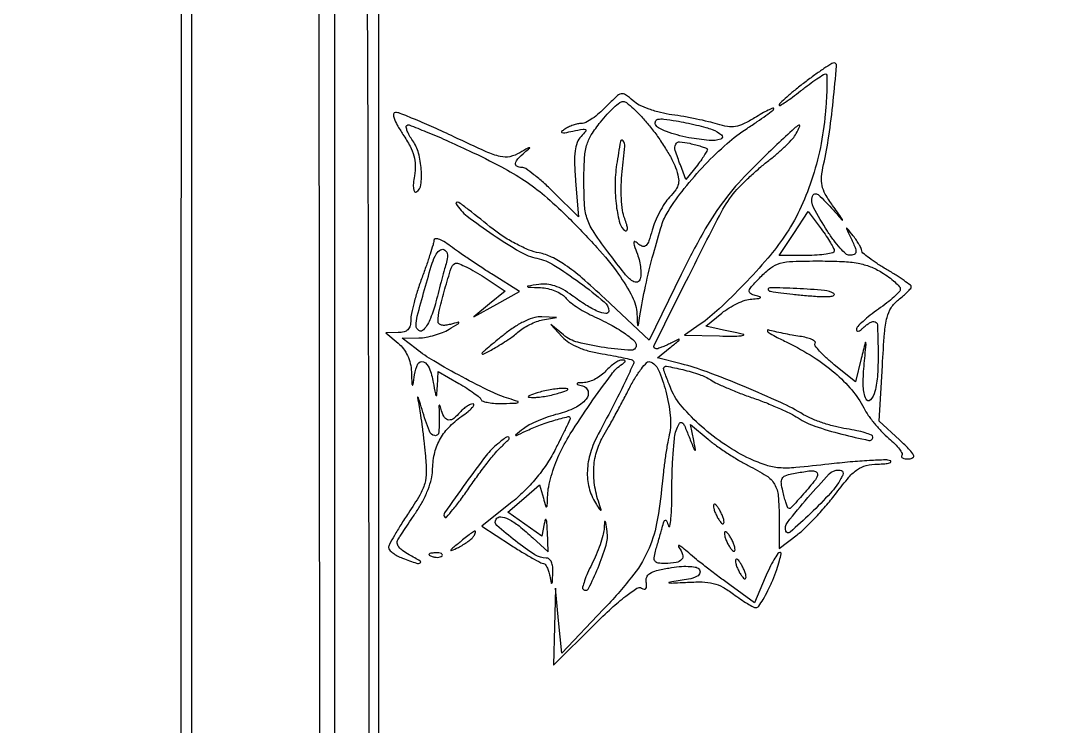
# Model space of a CAD drawing. Header units: inches. Extents: x -279 to 561, y -345 to 342.
# Drawn here: x -212.713 to -211.35, y -299.763 to -298.822 of the extents above; entities that cross this region are included whole.
import ezdxf

# ---------------------------------------------------------------- set-up
doc = ezdxf.new("R2010")
doc.units = ezdxf.units.IN
doc.header["$LTSCALE"] = 0.5
doc.header["$MEASUREMENT"] = 0

msp = doc.modelspace()

# ---------------------------------------------------------------- linework, layer by layer
for p, q in [((-212.4853, -300.0659), (-212.4853, -298.1317)), ((-212.3169, -298.1317), (-212.315, -299.9541)), ((-212.2363, -300.0032), (-212.2363, -298.2774))]:
    msp.add_line(p, q)
for points in [[(-205.7268, -301.7472, -0.00001), (-206.5474, -301.7491, -0.000412)], [(-206.5419, -301.7376, -0.00001), (-205.7268, -301.74, -0.41338)], [(-209.009, -301.7509), (-212.2949, -301.7509), (-212.2949, -299.9413), (-212.2949, -298.1317), (-212.2729, -298.1317), (-212.2509, -298.1317), (-212.2509, -298.1826, -0.014086), (-212.2515, -298.2024, -0.020242), (-212.2532, -298.2199, -0.016605), (-212.2556, -298.2339, -0.206229), (-212.2586, -298.2382, 0.092802), (-212.2616, -298.2409, 0.162915), (-212.2626, -298.244, 0.127111), (-212.2617, -298.2477, 0.047055), (-212.2586, -298.2522, -0.173458), (-212.2547, -298.263, -0.000068), (-212.2523, -298.6788, -0.000834), (-212.2503, -299.207, -0.000263), (-212.2491, -299.997), (-212.2472, -301.7326), (-208.9852, -301.7344, -0.000146)]]:
    msp.add_lwpolyline(points, format="xyb")
for points in [[(-211.6691, -298.905, 0.006839), (-211.6821, -298.9152, 0.010468), (-211.6931, -298.9245, 0.005301), (-211.7021, -298.9325, 0.210072), (-211.7031, -298.9349, 0.58125), (-211.702, -298.9356, 0.01094), (-211.6947, -298.9311, 0.014722), (-211.6855, -298.9246, 0.007983), (-211.6746, -298.9163, -0.007133), (-211.6633, -298.9076, -0.010307), (-211.6531, -298.9003, -0.006344), (-211.6444, -298.8945, -0.144677), (-211.6416, -298.8937, -0.407522), (-211.6399, -298.8953, -0.00686), (-211.6398, -298.9093, -0.013212), (-211.6403, -298.9264, -0.007871), (-211.6418, -298.9468, -0.028634), (-211.6484, -298.9918, -0.029404), (-211.6601, -299.0353, -0.030607), (-211.6762, -299.0753, -0.038854), (-211.696, -299.1099, -0.028112), (-211.7183, -299.1389, -0.013219), (-211.7501, -299.174, -0.01299), (-211.7831, -299.2066, -0.036281), (-211.8083, -299.2271), (-211.8292, -299.2417), (-211.7826, -299.2427, 0.005563), (-211.7656, -299.2429, 0.016647), (-211.754, -299.2425, 0.092949), (-211.7506, -299.2416, 0.718337), (-211.7507, -299.2406, -0.000006), (-211.7576, -299.2391, -0.000003), (-211.7663, -299.2372, -0.000003), (-211.7753, -299.2353, -0.000005), (-211.7832, -299.2336), (-211.801, -299.2297), (-211.7795, -299.2121, -0.033605), (-211.77, -299.2053, -0.028027), (-211.759, -299.1994, -0.02894), (-211.7483, -299.1951, -0.065691), (-211.7397, -299.1935, 0.005805), (-211.7305, -299.1928, 0.172542), (-211.7283, -299.1918, 0.568004), (-211.7286, -299.1907, 0.013953), (-211.735, -299.1889, -0.071756), (-211.7416, -299.1861, -0.337571), (-211.743, -299.1825, -0.115359), (-211.74, -299.1769, -0.008607), (-211.7281, -299.1641, -0.040686), (-211.7144, -299.1519, -0.095171), (-211.7021, -299.1459, -0.057993), (-211.685, -299.1433, -0.008226), (-211.6495, -299.1428, -0.011486), (-211.6189, -299.1435, -0.034019), (-211.5981, -299.1458, -0.046888), (-211.5818, -299.1504, -0.046082), (-211.5666, -299.158, -0.018553), (-211.5571, -299.1643, -0.025371), (-211.5492, -299.1708, -0.023944), (-211.5433, -299.1766, -0.188641), (-211.5419, -299.1801, -0.190642), (-211.5434, -299.1837, -0.017585), (-211.5505, -299.1908, -0.020709), (-211.5598, -299.1987, -0.014749), (-211.571, -299.2069, 0.014667), (-211.5821, -299.2151, 0.020349), (-211.5915, -299.2232, 0.017361), (-211.5987, -299.2302, 0.181003), (-211.6003, -299.234, 0.204881), (-211.5996, -299.2358, 0.259152), (-211.5979, -299.2363, 0.107588), (-211.5951, -299.235, 0.036212), (-211.5917, -299.2321, -0.030136), (-211.5879, -299.2288, -0.031128), (-211.5838, -299.2259, -0.032763), (-211.5799, -299.2239, -0.102712), (-211.5771, -299.2233, -0.399916), (-211.5725, -299.2277, -0.008877), (-211.5715, -299.2609, -0.01761), (-211.5722, -299.2941, -0.051291), (-211.5758, -299.3167, -0.114384), (-211.5818, -299.3279, -0.552483), (-211.5876, -299.327, -0.096985), (-211.5912, -299.3101, -0.027815), (-211.5902, -299.2831, 0.000477), (-211.5876, -299.254, 0.108488), (-211.5879, -299.2514, 0.744279), (-211.5887, -299.2514, 0.001058), (-211.5939, -299.2728), (-211.6014, -299.3039), (-211.6301, -299.2809, -0.016331), (-211.6408, -299.2717, -0.025831), (-211.6493, -299.263, -0.023448), (-211.6552, -299.2557, -0.305241), (-211.6553, -299.2524, 0.376417), (-211.6557, -299.25, 0.065358), (-211.6599, -299.2474, 0.043851), (-211.6668, -299.245, 0.023425), (-211.6757, -299.2432, -0.006574), (-211.6861, -299.2415, -0.004582), (-211.6978, -299.2392, -0.004622), (-211.7091, -299.2368, -0.009546), (-211.7178, -299.2347, 0.505626), (-211.7189, -299.2357, 0.241325), (-211.7178, -299.2377, 0.023824), (-211.7079, -299.2435, 0.006853), (-211.6921, -299.2514, -0.027207), (-211.6578, -299.2706, -0.036433), (-211.6292, -299.2918, -0.040657), (-211.6066, -299.3146, -0.055508), (-211.5906, -299.3386, 0.034049), (-211.5846, -299.3484, 0.01851), (-211.576, -299.3597, 0.018365), (-211.5664, -299.3705, 0.027611), (-211.5572, -299.3792, -0.020864), (-211.5492, -299.3865, -0.034573), (-211.5431, -299.3935, -0.039228), (-211.5395, -299.3992, -0.330883), (-211.5399, -299.402, 0.28982), (-211.5403, -299.4037, 0.204552), (-211.5389, -299.4051, 0.079111), (-211.5354, -299.4061, 0.02978), (-211.5303, -299.4063, 0.143744), (-211.5252, -299.4047, 0.380881), (-211.5243, -299.4013, 0.079766), (-211.5291, -299.3946, 0.008298), (-211.5431, -299.3812), (-211.5699, -299.3562), (-211.5658, -299.2821, -0.005783), (-211.5629, -299.2389, -0.040117), (-211.5596, -299.2179, -0.083506), (-211.554, -299.205, -0.083308), (-211.5445, -299.1945, 0.012495), (-211.5379, -299.189, 0.017711), (-211.5323, -299.1838, 0.013896), (-211.5281, -299.1793, 0.184007), (-211.5273, -299.1772, 0.237833), (-211.5283, -299.1751, 0.006589), (-211.537, -299.1689, 0.012191), (-211.5476, -299.1618, 0.007902), (-211.5602, -299.1541, -0.011841), (-211.5729, -299.1463, -0.017538), (-211.5835, -299.1388, -0.012838), (-211.5918, -299.1322, -0.221481), (-211.5932, -299.1292, 0.11053), (-211.5939, -299.1262, 0.02025), (-211.5966, -299.1211, 0.020887), (-211.6002, -299.1152, 0.01765), (-211.6046, -299.1094, 0.000877), (-211.6125, -299.0995, 0.349364), (-211.6134, -299.0993, 0.412352), (-211.6136, -299.1, 0.000946), (-211.6083, -299.1111, -0.012648), (-211.6021, -299.1247, -0.115199), (-211.6011, -299.131, -0.301504), (-211.6035, -299.1342, -0.092591), (-211.6097, -299.1352, -0.178313), (-211.6144, -299.1333, -0.023916), (-211.6221, -299.1256, -0.025185), (-211.6306, -299.1153, -0.018737), (-211.639, -299.1031, -0.018894), (-211.6574, -299.0714, -0.19279), (-211.659, -299.0566, -0.553806), (-211.6515, -299.0544, -0.032122), (-211.6311, -299.075, 0.000573), (-211.6192, -299.0886, 0.749002), (-211.6188, -299.0884, 0.116717), (-211.6194, -299.0869, 0.000332), (-211.632, -299.069, -0.023817), (-211.6418, -299.0537, -0.076625), (-211.6461, -299.0424, -0.080824), (-211.6468, -299.0307, -0.028477), (-211.644, -299.0141, 0.019607), (-211.6371, -298.9766, 0.010511), (-211.6313, -298.93, 0.003148), (-211.6268, -298.8827, 0.440576), (-211.6302, -298.879, 0.142804), (-211.6333, -298.8799, 0.005414), (-211.6436, -298.8866, 0.009358), (-211.6557, -298.895, 0.006413)], [(-211.9339, -298.9376, -0.024598), (-211.9428, -298.946, -0.027907), (-211.9521, -298.9532, -0.028776), (-211.9606, -298.9583, -0.118544), (-211.9664, -298.9597, 0.050617), (-211.9716, -298.9603, 0.028112), (-211.9777, -298.962, 0.027761), (-211.9838, -298.9644, 0.03987), (-211.9888, -298.9673, 0.045027), (-211.9928, -298.9705, 0.58955), (-211.9924, -298.9719, 0.105241), (-211.9884, -298.972, 0.007819), (-211.9778, -298.9699, -0.005869), (-211.9643, -298.9671, -0.194077), (-211.9611, -298.9677, -0.449273), (-211.9608, -298.9699, -0.015891), (-211.967, -298.9769, 0.097742), (-211.9722, -298.9852, 0.06194), (-211.975, -298.9963, 0.039243), (-211.9757, -299.0121, 0.011713), (-211.9742, -299.0363), (-211.9702, -299.084), (-212.0036, -299.0511, 0.012377), (-212.017, -299.0385, 0.016863), (-212.0298, -299.0279, 0.013743), (-212.0407, -299.0198, 0.152646), (-212.0459, -299.0182, -0.115179), (-212.0523, -299.0167, -0.338157), (-212.0542, -299.0129, -0.142268), (-212.051, -299.0067, -0.02902), (-212.0419, -298.9981, 0.005207), (-212.0355, -298.9926, 0.725272), (-212.0357, -298.9919, 0.109806), (-212.0379, -298.9926, 0.002097), (-212.0483, -298.9986, -0.080901), (-212.0617, -299.0039, -0.111888), (-212.0745, -299.0037, -0.046633), (-212.0932, -298.9973, -0.0046), (-212.1362, -298.9775, 0.004797), (-212.1632, -298.965, 0.006817), (-212.1875, -298.9545, 0.004076), (-212.208, -298.9462, 0.093976), (-212.2142, -298.945, 0.393372), (-212.2166, -298.9472, 0.102426), (-212.2158, -298.9528, 0.046679), (-212.2117, -298.9619, 0.01625), (-212.2041, -298.9742, -0.023621), (-212.1947, -298.99, -0.055352), (-212.1896, -299.0028, -0.064398), (-212.1878, -299.0151, -0.043175), (-212.1889, -299.0293, 0.019082), (-212.1902, -299.0396, 0.052344), (-212.19, -299.0468, 0.127651), (-212.1886, -299.0504, 0.391285), (-212.1862, -299.0509, 0.228672), (-212.1802, -299.0414, 0.047268), (-212.1797, -299.0211, 0.047873), (-212.1834, -298.9992, 0.087403), (-212.191, -298.9827, -0.023638), (-212.1953, -298.976, -0.035435), (-212.1983, -298.9698, -0.038802), (-212.1998, -298.9647, -0.256691), (-212.1991, -298.9623, -0.298047), (-212.1959, -298.9616, -0.003011), (-212.1731, -298.9707, -0.008457), (-212.1467, -298.9819, -0.005237), (-212.1159, -298.996, -0.011022), (-212.0729, -299.0175, -0.026272), (-212.0422, -299.0357, -0.029375), (-212.0156, -299.0558, -0.017418), (-211.9864, -299.0826, -0.014244), (-211.9458, -299.1248, -0.02909), (-211.917, -299.1605, -0.037099), (-211.8988, -299.1903, -0.106539), (-211.8926, -299.2137, 0.000849), (-211.8919, -299.2277, 0.248894), (-211.8913, -299.2286, 0.531276), (-211.8907, -299.2283, 0.001185), (-211.8887, -299.216, -0.015172), (-211.8812, -299.1763, -0.011661), (-211.8707, -299.1334, -0.009968), (-211.8596, -299.0952, -0.063232), (-211.8512, -299.0768, -0.030067), (-211.8296, -299.0464, -0.021104), (-211.802, -299.0147, -0.021358), (-211.7726, -298.9864, -0.03862), (-211.746, -298.9662, 0.006517), (-211.7323, -298.9572, 0.010139), (-211.7209, -298.9491, 0.004742), (-211.7114, -298.942, 0.232744), (-211.7104, -298.9399, 0.535591), (-211.7115, -298.9392, 0.01317), (-211.718, -298.9421, 0.016923), (-211.7262, -298.9464, 0.009289), (-211.736, -298.9523, -0.024254), (-211.7506, -298.9603, -0.072613), (-211.7613, -298.9637, -0.081676), (-211.7719, -298.9638, -0.036477), (-211.7855, -298.9606, 0.017964), (-211.7972, -298.9573, 0.007612), (-211.8131, -298.9538, 0.007519), (-211.8302, -298.9506, 0.009759), (-211.846, -298.9481, -0.027806), (-211.8611, -298.9452, -0.025465), (-211.8763, -298.9406, -0.026339), (-211.8894, -298.9351, -0.071805), (-211.8977, -298.9294, 0.031562), (-211.9076, -298.9215, 0.211991), (-211.9136, -298.9203, 0.136073), (-211.92, -298.9238, 0.010731)], [(-211.8759, -298.963, -0.016943), (-211.865, -298.9772, -0.014686), (-211.8546, -298.9928, -0.014927), (-211.846, -299.0075, -0.041231), (-211.8411, -299.0184, -0.030502), (-211.8375, -299.0313, -0.103278), (-211.8374, -299.04, -0.106173), (-211.8409, -299.0479, -0.033235), (-211.8491, -299.0579, 0.043867), (-211.8557, -299.0663, 0.02288), (-211.8624, -299.0778, 0.02257), (-211.8684, -299.0903, 0.031926), (-211.8724, -299.1019, -0.01526), (-211.8767, -299.1159, -0.105642), (-211.8804, -299.1221, -0.265182), (-211.8846, -299.1234, -0.119366), (-211.89, -299.1207, 0.036773), (-211.895, -299.1171, 0.535308), (-211.8967, -299.1179, 0.122123), (-211.8963, -299.1218, 0.00634), (-211.892, -299.1338, -0.035113), (-211.8892, -299.143, -0.031831), (-211.8877, -299.1527, -0.033296), (-211.8874, -299.1616, -0.081813), (-211.8888, -299.168, -0.302935), (-211.8932, -299.1712, -0.184335), (-211.8996, -299.1689, -0.049022), (-211.91, -299.1583, -0.007229), (-211.9284, -299.1345, -0.011382), (-211.9497, -299.1048, -0.06443), (-211.9585, -299.0875, -0.070443), (-211.9622, -299.0692, -0.0151), (-211.9632, -299.0367, -0.01254), (-211.9624, -299.0066, -0.055373), (-211.9596, -298.9892, -0.071301), (-211.9533, -298.9749, -0.029659), (-211.9412, -298.9578, -0.017035), (-211.9322, -298.9472, -0.022666), (-211.9233, -298.9384, -0.020862), (-211.9154, -298.9318, -0.164923), (-211.911, -298.9303, -0.173012), (-211.9064, -298.9319, -0.016332), (-211.8972, -298.9399, -0.019388), (-211.8867, -298.9505, -0.014056)], [(-211.7062, -298.9877, 0.014273), (-211.7495, -299.0305, 0.032008), (-211.7792, -299.0659, 0.031479), (-211.8045, -299.1052, 0.013381), (-211.8335, -299.1606), (-211.8763, -299.2481), (-211.9355, -299.1927, 0.009412), (-211.9657, -299.1655, 0.026909), (-211.988, -299.1482, 0.038873), (-212.0062, -299.1376, 0.066738), (-212.0229, -299.1321, -0.050662), (-212.0361, -299.1282, -0.022342), (-212.0525, -299.1206, -0.021839), (-212.0694, -299.111, -0.027376), (-212.0841, -299.1005, 0.001201), (-212.1172, -299.0742, 0.016429), (-212.1295, -299.0651, 0.234227), (-212.1326, -299.0647, 0.480785), (-212.1333, -299.0666, 0.094035), (-212.1187, -299.0831, 0.015733), (-212.0842, -299.1079, 0.016526), (-212.0482, -299.1305, 0.079691), (-212.0257, -299.1392, -0.087267), (-212.0032, -299.1483, -0.019472), (-211.9689, -299.1716, -0.013823), (-211.936, -299.1972, -0.223652), (-211.9302, -299.2096, -0.453153), (-211.9339, -299.2128, -0.06878), (-211.9446, -299.2099, -0.04012), (-211.9604, -299.2015, -0.019537), (-211.9792, -299.1886, 0.032887), (-211.9908, -299.181, 0.048801), (-212.0019, -299.1761, 0.054942), (-212.0126, -299.1738, 0.061928), (-212.0232, -299.1741, 0.000727), (-212.0379, -299.1763, 0.521942), (-212.0382, -299.1769, 0.259416), (-212.0374, -299.1775, 0.000542), (-212.0209, -299.1783, -0.044897), (-212.0114, -299.1796, -0.038709), (-212.0017, -299.1826, -0.04055), (-211.9934, -299.1868, -0.084017), (-211.9879, -299.1915, 0.052828), (-211.9823, -299.197, 0.019055), (-211.9733, -299.2036, 0.018653), (-211.9628, -299.2101, 0.021068), (-211.9522, -299.2156, -0.014116), (-211.9281, -299.2275, -0.026607), (-211.9096, -299.2387, -0.028423), (-211.8967, -299.2486, -0.218628), (-211.8936, -299.2553, -0.432208), (-211.9005, -299.2618, -0.020542), (-211.9356, -299.2582, -0.026108), (-211.9713, -299.2511, -0.111853), (-211.9905, -299.2413), (-212.0071, -299.2276), (-211.9921, -299.244, 0.066892), (-211.9832, -299.2514, 0.040542), (-211.971, -299.2577, 0.035351), (-211.9561, -299.2628, 0.025265), (-211.9388, -299.2665, -0.005875), (-211.924, -299.269, -0.008676), (-211.911, -299.2716, -0.004683), (-211.9002, -299.274, -0.145809), (-211.8979, -299.2754, -0.303371), (-211.8972, -299.2796, -0.00511), (-211.9074, -299.3018, -0.009249), (-211.922, -299.3313, -0.003234), (-211.944, -299.3733, 0.047658), (-211.9545, -299.3983, 0.06493), (-211.9586, -299.4223, 0.071438), (-211.9563, -299.4448, 0.076592), (-211.9478, -299.4651, 0.00624), (-211.943, -299.4727, 0.110069), (-211.9409, -299.4748, 0.684988), (-211.9401, -299.4742, 0.018984), (-211.9419, -299.4688, -0.044669), (-211.9485, -299.444, -0.053942), (-211.9501, -299.4199, -0.057523), (-211.9465, -299.3974, -0.064302), (-211.9379, -299.3772, 0.00569), (-211.9307, -299.3647, 0.002431), (-211.9214, -299.3478, 0.002405), (-211.9117, -299.3296, 0.003162), (-211.903, -299.313, -0.017107), (-211.8948, -299.2984, -0.026746), (-211.8867, -299.2865, -0.024858), (-211.8795, -299.278, -0.293539), (-211.8755, -299.277, -0.21464), (-211.8641, -299.2875, -0.035761), (-211.8542, -299.3164, -0.038938), (-211.8482, -299.3487, -0.080181), (-211.8496, -299.3743, 0.012031), (-211.8522, -299.3878, 0.00588), (-211.855, -299.4052, 0.005829), (-211.8574, -299.4234, 0.008408), (-211.8591, -299.4395, -0.025312), (-211.8664, -299.4924, -0.062057), (-211.8784, -299.5298, -0.059634), (-211.8996, -299.5639, -0.02194), (-211.9369, -299.6066), (-211.9925, -299.6649), (-211.9968, -299.6218), (-212.001, -299.5787), (-212.0022, -299.6298), (-212.0035, -299.6809), (-211.9493, -299.627, -0.010128), (-211.9264, -299.6052, -0.020829), (-211.9075, -299.5893, -0.018664), (-211.8925, -299.5786, -0.292205), (-211.8865, -299.5785, 0.089461), (-211.883, -299.5799, 0.281624), (-211.8808, -299.579, 0.173903), (-211.8797, -299.5761, 0.038735), (-211.8803, -299.5706, -0.138309), (-211.8796, -299.5639, -0.16086), (-211.8755, -299.5589, -0.079494), (-211.8666, -299.5552, -0.016533), (-211.8499, -299.5517, -0.02031), (-211.8363, -299.5498, -0.030897), (-211.8244, -299.5495, -0.034322), (-211.815, -299.5504, -0.155534), (-211.8102, -299.5529, -0.262133), (-211.8087, -299.5582, -0.223916), (-211.8124, -299.5627, -0.065489), (-211.824, -299.5666, -0.012571), (-211.846, -299.5702, 0.042636), (-211.8498, -299.571, 0.841344), (-211.8497, -299.5716, 0.020449), (-211.8422, -299.5716, 0.003422), (-211.8279, -299.5708, -0.018581), (-211.8058, -299.5703, -0.056383), (-211.7909, -299.5722, -0.067389), (-211.7783, -299.5772, -0.035691), (-211.7642, -299.5864, 0.012922), (-211.7547, -299.5932, 0.016532), (-211.7456, -299.599, 0.014482), (-211.7378, -299.6034, 0.119532), (-211.7339, -299.6043, 0.243305), (-211.7305, -299.6025, 0.018513), (-211.7246, -299.5936, 0.022172), (-211.7181, -299.5817, 0.014886), (-211.7118, -299.5677, 0.012189), (-211.7064, -299.5536, 0.021829), (-211.7027, -299.5418, 0.019557), (-211.7007, -299.5328, 0.467849), (-211.7022, -299.531, 0.248932), (-211.705, -299.5326, 0.01537), (-211.7102, -299.5409, 0.019894), (-211.7161, -299.5517, 0.013193), (-211.7219, -299.5645), (-211.7361, -299.5979), (-211.769, -299.5742, -0.005491), (-211.7832, -299.5637, -0.004097), (-211.7987, -299.5519, -0.004141), (-211.8131, -299.5405, -0.009399), (-211.8237, -299.5316, 0.008833), (-211.8316, -299.525, 0.042581), (-211.8364, -299.5217, 0.587153), (-211.8374, -299.5223, 0.152338), (-211.8366, -299.5244, -0.083061), (-211.8317, -299.5337, -0.262932), (-211.8331, -299.5404, -0.176413), (-211.8404, -299.5445, -0.039909), (-211.855, -299.5457, -0.034364), (-211.8643, -299.5451, -0.195237), (-211.8685, -299.5426, -0.201412), (-211.8697, -299.538, -0.036773), (-211.8679, -299.5292, 0.000207), (-211.8657, -299.5218, 0.000133), (-211.8633, -299.5133, 0.000133), (-211.8609, -299.5049, 0.00025), (-211.859, -299.4981, -0.008621), (-211.8563, -299.4895, -0.260313), (-211.8547, -299.488, -0.371037), (-211.8531, -299.4888, -0.013069), (-211.8504, -299.496, 0.759573), (-211.8487, -299.4959, 0.029853), (-211.8473, -299.4861, 0.014995), (-211.8463, -299.4684, 0.006455), (-211.846, -299.4447, -0.009078), (-211.8455, -299.4192, -0.011028), (-211.8441, -299.3953, -0.009691), (-211.8421, -299.3754, -0.072211), (-211.8396, -299.3662, -0.038699), (-211.8357, -299.3587, -0.421235), (-211.8327, -299.3581, -0.144827), (-211.8294, -299.362, -0.007475), (-211.8231, -299.3772, 0.001442), (-211.8168, -299.3927, 0.138058), (-211.8154, -299.3946, 0.679544), (-211.8146, -299.3941, 0.003128), (-211.817, -299.3817), (-211.8211, -299.3606), (-211.7978, -299.3802, 0.019584), (-211.7866, -299.3889, 0.010702), (-211.7724, -299.3986, 0.010651), (-211.7575, -299.4079, 0.01666), (-211.7443, -299.4152, -0.024809), (-211.7201, -299.4289, -0.120225), (-211.7093, -299.4402, -0.111011), (-211.7045, -299.4557, -0.019693), (-211.7032, -299.4862), (-211.7031, -299.5256), (-211.6793, -299.5075, 0.030013), (-211.6682, -299.4979, 0.01202), (-211.6541, -299.4836, 0.011844), (-211.6396, -299.4674, 0.014649), (-211.627, -299.4516, -0.014097), (-211.6103, -299.4307, -0.064745), (-211.5988, -299.4203, -0.095274), (-211.5874, -299.4152, -0.051934), (-211.572, -299.4133, 0.013858), (-211.5625, -299.4128, 0.044214), (-211.5562, -299.4117, 0.22918), (-211.5545, -299.4103, 0.424316), (-211.5551, -299.4089, 0.103923), (-211.5618, -299.4077, 0.005756), (-211.5831, -299.4086, 0.008696), (-211.6085, -299.4105, 0.006239), (-211.6369, -299.4134, -0.006), (-211.6811, -299.418, -0.039614), (-211.7033, -299.4183, -0.063508), (-211.7206, -299.4149, -0.029778), (-211.7419, -299.4064, -0.038675), (-211.7748, -299.3878, -0.032258), (-211.8066, -299.3632, -0.033373), (-211.8325, -299.337, -0.079808), (-211.8469, -299.3138, -0.005102), (-211.8508, -299.3043, -0.007044), (-211.854, -299.2957, -0.004662), (-211.8566, -299.2885, -0.082322), (-211.857, -299.286, -0.467258), (-211.8532, -299.2829, -0.015492), (-211.8316, -299.2875, -0.023392), (-211.8093, -299.294, -0.060094), (-211.7943, -299.3013, 0.034184), (-211.7859, -299.306, 0.008681), (-211.7716, -299.3124, 0.008811), (-211.755, -299.3191, 0.008812), (-211.7382, -299.3252, -0.011432), (-211.7211, -299.3315, -0.010131), (-211.7036, -299.3389, -0.010226), (-211.6881, -299.3461, -0.03039), (-211.6779, -299.3519, 0.06324), (-211.6558, -299.3627, 0.01921), (-211.62, -299.3734, 0.011245), (-211.5839, -299.3817, 0.475801), (-211.5786, -299.3774, 0.304115), (-211.5803, -299.3748, 0.021121), (-211.5888, -299.3717, 0.024316), (-211.6, -299.3688, 0.015397), (-211.6134, -299.3664, -0.024749), (-211.6283, -299.3634, -0.018337), (-211.6445, -299.3587, -0.01863), (-211.6595, -299.3531, -0.039182), (-211.6706, -299.3475, 0.030192), (-211.7012, -299.3312, 0.009068), (-211.7496, -299.3101, 0.009194), (-211.7991, -299.2906, 0.027569), (-211.8337, -299.2799), (-211.8654, -299.2719), (-211.8484, -299.2581, 0.00108), (-211.837, -299.2489, 0.179789), (-211.8362, -299.2475, 0.610564), (-211.8368, -299.2471, 0.002042), (-211.8473, -299.2522, -0.008228), (-211.8537, -299.2552, -0.010604), (-211.8597, -299.2577, -0.008578), (-211.8647, -299.2596, -0.086415), (-211.8669, -299.26, -0.556547), (-211.8698, -299.2553, -0.001143), (-211.8237, -299.1629, -0.003661), (-211.7801, -299.0775, -0.05716), (-211.7617, -299.0503, -0.019656), (-211.7527, -299.0406, -0.009762), (-211.7406, -299.029, -0.009674), (-211.7276, -299.0175, -0.014002), (-211.7156, -299.0078, 0.016273), (-211.7044, -298.9987, 0.016163), (-211.6938, -298.9889, 0.016236), (-211.6851, -298.9797, 0.058698), (-211.6805, -298.9731, 0.022375), (-211.6758, -298.9632, 0.717794), (-211.6771, -298.9619, 0.056829), (-211.6831, -298.9663, 0.001641)], [(-211.7924, -298.9678, -0.081464), (-211.78, -298.975, -0.585937), (-211.7809, -298.9804, -0.106665), (-211.7964, -298.9823, -0.022819), (-211.8233, -298.9786, -0.02082), (-211.8392, -298.975, -0.027823), (-211.8531, -298.9704, -0.027486), (-211.8639, -298.9654, -0.18165), (-211.8678, -298.9611, -0.18956), (-211.8677, -298.9566, -0.258342), (-211.8646, -298.954, -0.075268), (-211.8567, -298.9538, -0.010586), (-211.8405, -298.9562, -0.009591), (-211.8273, -298.9587, -0.008144), (-211.8135, -298.9618, -0.008231), (-211.801, -298.965, -0.022791)], [(-211.9196, -299.0145, 0.035865), (-211.9217, -299.0418, 0.03417), (-211.92, -299.0695, 0.033013), (-211.9153, -299.0928, 0.190776), (-211.908, -299.1026, 0.371027), (-211.9061, -299.1023, 0.19225), (-211.9052, -299.0998, 0.058483), (-211.9062, -299.0943, 0.019554), (-211.9089, -299.0864, -0.056585), (-211.9118, -299.0754, -0.022512), (-211.9133, -299.0598, -0.021105), (-211.9135, -299.042, -0.019506), (-211.9122, -299.0237, 0.005747), (-211.9088, -298.9901, 0.19396), (-211.9111, -298.9826, 0.643142), (-211.9145, -298.9835, 0.006866)], [(-211.7993, -298.9932, -0.3454), (-211.799, -298.995, -0.017045), (-211.802, -299.0005, -0.021517), (-211.8063, -299.0073, -0.013175), (-211.812, -299.015), (-211.8274, -299.0345), (-211.8348, -299.0149, -0.016624), (-211.8415, -298.9955, -0.180005), (-211.841, -298.9874, -0.313245), (-211.8357, -298.9841, -0.044137), (-211.8222, -298.9861, -0.006979), (-211.8142, -298.9881, -0.009387), (-211.8071, -298.9902, -0.006891), (-211.8013, -298.9921, -0.093175)], [(-211.6298, -299.1295, -0.34357), (-211.6316, -299.1318, -0.021936), (-211.6406, -299.1337, -0.024734), (-211.6525, -299.135, -0.015104), (-211.6666, -299.1354), (-211.7033, -299.1354), (-211.6839, -299.1061), (-211.6645, -299.0767), (-211.6471, -299.1002, -0.011115), (-211.6405, -299.1096, -0.014639), (-211.6349, -299.1185, -0.012062), (-211.6307, -299.126, -0.121689)], [(-212.163, -299.1157, -0.049039), (-212.1641, -299.1211, -0.004928), (-212.168, -299.1337, -0.006149), (-212.1729, -299.1487, -0.004855), (-212.1787, -299.1647, 0.011419), (-212.1844, -299.1814, 0.011874), (-212.1892, -299.198, 0.011632), (-212.1927, -299.2126, 0.049588), (-212.1937, -299.2215, -0.058464), (-212.1947, -299.2293, -0.135104), (-212.1976, -299.2343, -0.135103), (-212.2027, -299.2372, -0.058464), (-212.2104, -299.2382), (-212.2269, -299.2385), (-212.2104, -299.2522, -0.05923), (-212.2034, -299.2596, -0.051978), (-212.198, -299.2688, -0.050016), (-212.1944, -299.2793, -0.046641), (-212.1929, -299.2905, 0.000878), (-212.1921, -299.3068, 0.196179), (-212.1915, -299.3081, 0.600582), (-212.1908, -299.3079, 0.001443), (-212.1887, -299.2943, -0.08031), (-212.1841, -299.28, -0.390508), (-212.1768, -299.2773, -0.209422), (-212.1691, -299.2853, -0.044539), (-212.1638, -299.3045, 0.001708), (-212.1609, -299.3199, 0.159117), (-212.1599, -299.3219, 0.634526), (-212.159, -299.3215, 0.003657), (-212.1583, -299.3097), (-212.1573, -299.2898), (-212.1299, -299.3058, -0.010851), (-212.1192, -299.3123, -0.014403), (-212.1097, -299.3188, -0.011691), (-212.1022, -299.3245, -0.123954), (-212.0999, -299.3275, 0.22424), (-212.0975, -299.3297, 0.028364), (-212.0903, -299.3314, 0.028846), (-212.0811, -299.3324, 0.020155), (-212.0706, -299.3326, 0.001969), (-212.0532, -299.3321, 0.172396), (-212.0508, -299.3312, 0.584256), (-212.051, -299.3299, 0.004707), (-212.0632, -299.3261, -0.040229), (-212.087, -299.3168, -0.009432), (-212.1253, -299.2972, -0.009845), (-212.1631, -299.2759, -0.032672), (-212.1866, -299.2599), (-212.205, -299.2457), (-212.183, -299.2452, 0.039558), (-212.1732, -299.2443, 0.024923), (-212.1621, -299.2417, 0.024977), (-212.1513, -299.238, 0.041358), (-212.1427, -299.2338, 0.001685), (-212.1308, -299.2266, 0.189737), (-212.1297, -299.2251, 0.577042), (-212.1304, -299.2244, 0.003365), (-212.1408, -299.2272, -0.038096), (-212.1476, -299.2285, -0.084519), (-212.1528, -299.2282, -0.138932), (-212.1561, -299.2264, -0.200991), (-212.1573, -299.2234, -0.057797), (-212.1555, -299.2074, -0.012329), (-212.1483, -299.1801, -0.007217), (-212.14, -299.1525, -0.178901), (-212.1351, -299.1463, -0.228965), (-212.1313, -299.1459, -0.019712), (-212.1221, -299.1497, -0.022879), (-212.1109, -299.1553, -0.015647), (-212.0988, -299.1627), (-212.0682, -299.1828), (-212.089, -299.2), (-212.1097, -299.2173), (-212.0793, -299.2004), (-212.0488, -299.1835), (-212.0842, -299.1613, -0.004671), (-212.0993, -299.1516, -0.003704), (-212.1154, -299.1409, -0.003745), (-212.1302, -299.1307, -0.00934), (-212.1409, -299.123, 0.021385), (-212.1498, -299.1168, 0.060559), (-212.1567, -299.1136, 0.136635), (-212.161, -299.1134, 0.324298)], [(-212.1461, -299.1446, 0.007928), (-212.1487, -299.1533, 0.002278), (-212.1524, -299.1669, 0.002292), (-212.1564, -299.1822, 0.002437), (-212.1602, -299.1972, -0.035897), (-212.1674, -299.2192, -0.077009), (-212.1766, -299.2345, -0.369794), (-212.1829, -299.2355, -0.263524), (-212.1866, -299.2289, -0.064316), (-212.185, -299.2162, -0.004383), (-212.1753, -299.1807, -0.004437), (-212.1651, -299.1455, -0.063055), (-212.1598, -299.1336, -0.129465), (-212.1539, -299.1279, -0.306292), (-212.1482, -299.1284, -0.212555), (-212.1449, -299.1348, -0.089944)], [(-211.7171, -299.1821, 0.143961), (-211.7146, -299.1832, 0.003312), (-211.7011, -299.1851, 0.007117), (-211.6852, -299.1871, 0.00473), (-211.667, -299.1888, 0.008592), (-211.6476, -299.1902, 0.030453), (-211.6352, -299.19, 0.11754), (-211.6304, -299.1885, 0.559237), (-211.6303, -299.1863, 0.120929), (-211.6429, -299.182, 0.008637), (-211.6799, -299.1796, 0.008135), (-211.7158, -299.1785, 0.698318)], [(-212.0666, -299.2386, 0.002216), (-212.0778, -299.2476, 0.003), (-212.0878, -299.2558, 0.00202), (-212.0961, -299.2627, 0.032977), (-212.0987, -299.2653, 0.818582), (-212.0975, -299.2669, 0.022555), (-212.0831, -299.2594, 0.014419), (-212.064, -299.2476, 0.036836), (-212.0511, -299.2377, -0.040662), (-212.0442, -299.2325, -0.02628), (-212.0354, -299.2275, -0.026397), (-212.0262, -299.2235, -0.044388), (-212.0181, -299.2213), (-211.9998, -299.218), (-212.019, -299.217, 0.082299), (-212.0287, -299.2181, 0.037451), (-212.0407, -299.2225, 0.033615), (-212.0537, -299.2295, 0.027645)], [(-211.9339, -299.2893, -0.047438), (-211.9401, -299.295, -0.037277), (-211.9478, -299.2999, -0.038419), (-211.9557, -299.3034, -0.072041), (-211.9625, -299.3048, 0.004396), (-211.9709, -299.3053, 0.242314), (-211.9722, -299.3061, 0.49351), (-211.9719, -299.3071, 0.007063), (-211.965, -299.309, -0.270238), (-211.9577, -299.3163, -0.248582), (-211.9601, -299.3267, -0.099835), (-211.9753, -299.3384, -0.052635), (-211.9977, -299.3466, 0.020957), (-212.0108, -299.3505, 0.018126), (-212.0242, -299.3557, 0.018509), (-212.036, -299.3612, 0.04946), (-212.0438, -299.3663, 0.000941), (-212.0539, -299.3744, 0.42877), (-212.054, -299.3752, 0.33491), (-212.0531, -299.3754, 0.000842), (-212.0409, -299.3695, -0.024452), (-212.0234, -299.362, -0.017295), (-212.0032, -299.3552, -0.008897), (-211.9841, -299.35, -0.489821), (-211.9815, -299.352, -0.109811), (-211.982, -299.3541, -0.001663), (-211.9875, -299.3658, -0.004393), (-211.9941, -299.3794, -0.00288), (-212.002, -299.395, -0.030059), (-212.0131, -299.4139, -0.02552), (-212.0271, -299.4325, -0.025006), (-212.0432, -299.4499, -0.025725), (-212.0608, -299.4655), (-212.0993, -299.4961), (-212.0608, -299.5209, 0.00576), (-212.0457, -299.5304, 0.008341), (-212.0321, -299.5384, 0.004816), (-212.0205, -299.5448, 0.124809), (-212.0171, -299.5457, -0.230395), (-212.0148, -299.5468, -0.048386), (-212.0124, -299.5505, -0.041556), (-212.0102, -299.5559, -0.028814), (-212.0087, -299.5622, 0.00362), (-212.0067, -299.5718, 0.574721), (-212.0059, -299.5721, 0.200802), (-212.0051, -299.5706, 0.002047), (-212.0045, -299.5585, 0.038072), (-212.0047, -299.5501, 0.078391), (-212.0064, -299.5438, 0.116415), (-212.0094, -299.5398, 0.174635), (-212.0134, -299.5384, -0.143943), (-212.0283, -299.534, -0.021232), (-212.0544, -299.5156, -0.016423), (-212.079, -299.4953, -0.365574), (-212.0802, -299.4868, -0.281191), (-212.074, -299.4836, -0.097223), (-212.0638, -299.4865, -0.052253), (-212.0495, -299.4957, -0.017988), (-212.031, -299.5117), (-212.0108, -299.5303), (-212.0118, -299.5032, 0.007103), (-212.0124, -299.4919, 0.078644), (-212.0134, -299.4875, 0.690933), (-212.0146, -299.4875, 0.038568), (-212.016, -299.4927), (-212.0192, -299.5093), (-212.0417, -299.4933), (-212.0643, -299.4772), (-212.0432, -299.4591), (-212.0221, -299.441), (-212.0172, -299.4585, 0.003461), (-212.014, -299.4698, 0.524608), (-212.0129, -299.4701, 0.222022), (-212.012, -299.4685, 0.001951), (-212.0114, -299.4541, -0.041256), (-212.0101, -299.4435, -0.017237), (-212.0067, -299.4296, -0.016916), (-212.0019, -299.4148, -0.021034), (-211.9965, -299.4014, -0.034489), (-211.9813, -299.3732, -0.010673), (-211.9545, -299.3328, -0.007969), (-211.9266, -299.2939, -0.082794), (-211.9124, -299.2802, 0.023079), (-211.909, -299.2777, 0.231566), (-211.9083, -299.2761, 0.355269), (-211.9092, -299.2751, 0.0395), (-211.9126, -299.2747, 0.121205), (-211.9166, -299.2757, 0.032732), (-211.9222, -299.279, 0.031131), (-211.9282, -299.2837, 0.027854)], [(-212.0255, -299.3186, 0.004595), (-212.0353, -299.3218, 0.172749), (-212.0371, -299.3233, 0.574334), (-212.0365, -299.3243, 0.010926), (-212.0291, -299.3245, 0.0298), (-212.0222, -299.324, 0.014229), (-212.0134, -299.3227, 0.01405), (-212.0042, -299.3208, 0.019418), (-211.9962, -299.3186, 0.004595), (-211.9863, -299.3153, 0.172749), (-211.9845, -299.3139, 0.574334), (-211.9851, -299.3129, 0.010926), (-211.9925, -299.3127, 0.0298), (-211.9994, -299.3131, 0.014229), (-212.0082, -299.3144, 0.01405), (-212.0174, -299.3163, 0.019418)], [(-212.1825, -299.3369, -0.009952), (-212.1807, -299.3481, -0.003445), (-212.1785, -299.3643, -0.003421), (-212.1763, -299.3821, -0.00397), (-212.1745, -299.3992, -0.020972), (-212.1731, -299.4236, -0.072435), (-212.1751, -299.4393, -0.06488), (-212.1817, -299.4546, -0.014628), (-212.1969, -299.4787, 0.007432), (-212.207, -299.4942, 0.010418), (-212.2155, -299.5083, 0.007031), (-212.2222, -299.5204, 0.123861), (-212.2233, -299.5246, 0.19202), (-212.222, -299.5277, 0.043664), (-212.2177, -299.5315, 0.039119), (-212.2117, -299.5353, 0.02943), (-212.2045, -299.5386, 0.006558), (-212.1859, -299.5454, 0.209082), (-212.1811, -299.545, 0.585706), (-212.1811, -299.5425, 0.009486), (-212.196, -299.5341, -0.034368), (-212.2042, -299.5289, -0.072816), (-212.2095, -299.5236, -0.111407), (-212.2118, -299.5186, -0.190314), (-212.211, -299.5142, -0.007144), (-212.2077, -299.5091, -0.001121), (-212.2011, -299.4991, -0.001246), (-212.1933, -299.4873, -0.001087), (-212.1851, -299.475, 0.029708), (-212.1773, -299.4617, 0.026051), (-212.1706, -299.447, 0.026976), (-212.1661, -299.433, 0.065566), (-212.1647, -299.4223, -0.052643), (-212.1623, -299.4002, -0.070164), (-212.1554, -299.3813, -0.068623), (-212.1434, -299.3648, -0.047741), (-212.1259, -299.3497, 0.015437), (-212.1175, -299.3434, 0.037541), (-212.1118, -299.3381, 0.094818), (-212.1097, -299.3347, 0.525793), (-212.1107, -299.3332, 0.101059), (-212.1145, -299.334, 0.040929), (-212.1192, -299.3365, 0.038353), (-212.1239, -299.34, 0.03958), (-212.128, -299.3442, -0.048417), (-212.1364, -299.3525, -0.192004), (-212.1431, -299.3546, -0.236133), (-212.1486, -299.3514, -0.071687), (-212.1527, -299.3424, 0.00376), (-212.1548, -299.3351, 0.474599), (-212.1556, -299.3348, 0.278158), (-212.1562, -299.3358, 0.002811), (-212.156, -299.3442, -0.019747), (-212.1564, -299.3711, -0.44574), (-212.1618, -299.3754, -0.270468), (-212.1689, -299.3696, -0.014329), (-212.1787, -299.3406, 0.001005), (-212.1832, -299.326, 0.126593), (-212.1842, -299.3244, 0.725908), (-212.1847, -299.3247, 0.001775)], [(-212.078, -299.3864, 0.059743), (-212.0932, -299.4019, 0.008099), (-212.1204, -299.4384, 0.00292), (-212.1487, -299.4783, 0.364172), (-212.1482, -299.484, 0.434017), (-212.1461, -299.4839, 0.007335), (-212.1376, -299.4739, 0.013568), (-212.1276, -299.4612, 0.007983), (-212.1164, -299.4454, -0.007403), (-212.1044, -299.4285, -0.007622), (-212.092, -299.4121, -0.007417), (-212.0808, -299.3982, -0.031881), (-212.0735, -299.3905, 0.010295), (-212.0632, -299.3804, 0.425894), (-212.0632, -299.3775, 0.358229), (-212.0664, -299.3774, 0.009896)], [(-211.6521, -299.4266, -0.161088), (-211.655, -299.4343, -0.010113), (-211.6708, -299.4531, -0.007224), (-211.6875, -299.4716, -0.449822), (-211.6915, -299.4715, -0.092587), (-211.6926, -299.4695, -0.00718), (-211.6944, -299.4638, -0.009619), (-211.6965, -299.4569, -0.007196), (-211.6984, -299.4491, -0.031169), (-211.7003, -299.4386, -0.147957), (-211.6992, -299.4326, -0.178097), (-211.6951, -299.4288, -0.049676), (-211.6866, -299.4263, -0.006996), (-211.6683, -299.4231, -0.042924), (-211.6587, -299.4223, -0.120185), (-211.6538, -299.4236, -0.288942)], [(-211.6209, -299.4326, -0.058412), (-211.6349, -299.452, -0.016352), (-211.6612, -299.4788, -0.009126), (-211.6887, -299.5041, -0.538005), (-211.6943, -299.5026, -0.252619), (-211.6922, -299.491, -0.010975), (-211.665, -299.458, -0.012022), (-211.6365, -299.4265, -0.205423), (-211.624, -299.4212, -0.096068), (-211.6202, -299.4219, -0.234544), (-211.6184, -299.424, -0.154977), (-211.6185, -299.4274, -0.040459)], [(-211.7908, -299.4688, 0.067616), (-211.7903, -299.4723, 0.024967), (-211.7887, -299.4772, 0.024204), (-211.7864, -299.4823, 0.026766), (-211.7837, -299.4871, 0.027796), (-211.7809, -299.4909, 0.102785), (-211.7787, -299.4927, 0.335455), (-211.7773, -299.4925, 0.190341), (-211.7766, -299.4908, 0.067616), (-211.7771, -299.4872, 0.024967), (-211.7787, -299.4824, 0.024204), (-211.781, -299.4772, 0.026766), (-211.7837, -299.4724, 0.027796), (-211.7864, -299.4687, 0.102785), (-211.7887, -299.4668, 0.335455), (-211.7901, -299.4671, 0.190341)], [(-211.9364, -299.5002, -0.051296), (-211.9379, -299.5086, -0.01652), (-211.9417, -299.5208, -0.016282), (-211.9468, -299.5341, -0.017553), (-211.9527, -299.5467, 0.013827), (-211.9583, -299.5584, 0.021178), (-211.9623, -299.5688, 0.016837), (-211.965, -299.5773, 0.268645), (-211.9642, -299.5801, 0.508274), (-211.9571, -299.579, 0.020815), (-211.9444, -299.5515, 0.02475), (-211.9337, -299.5215, 0.111676), (-211.9323, -299.503, 0.001668), (-211.9342, -299.4911, 0.205369), (-211.935, -299.4898, 0.578019), (-211.9357, -299.4902, 0.002775)], [(-212.128, -299.5171, 0.001983), (-212.139, -299.5261, 0.144157), (-212.1403, -299.528, 0.651972), (-212.1396, -299.5286, 0.004741), (-212.1303, -299.5242, 0.02276), (-212.1238, -299.5206, 0.022195), (-212.1176, -299.5165, 0.02274), (-212.1125, -299.5124, 0.073097), (-212.1097, -299.509, 0.065069), (-212.1074, -299.5039, 0.639809), (-212.1087, -299.5027, 0.063155), (-212.1144, -299.5062, 0.005264)], [(-211.7761, -299.5054, 0.067616), (-211.7757, -299.509, 0.024967), (-211.7741, -299.5138, 0.024204), (-211.7718, -299.519, 0.026766), (-211.769, -299.5237, 0.027796), (-211.7663, -299.5275, 0.102785), (-211.764, -299.5293, 0.335455), (-211.7626, -299.5291, 0.190341), (-211.7619, -299.5274, 0.067616), (-211.7624, -299.5238, 0.024967), (-211.764, -299.519, 0.024204), (-211.7663, -299.5138, 0.026766), (-211.769, -299.5091, 0.027796), (-211.7718, -299.5053, 0.102785), (-211.7741, -299.5035, 0.335455), (-211.7755, -299.5037, 0.190341)], [(-212.166, -299.5361, 0.051402), (-212.162, -299.5372, 0.05415), (-212.1579, -299.5375, 0.060344), (-212.1544, -299.5369, 0.126455), (-212.152, -299.5355, 0.296942), (-212.1517, -299.5339, 0.208169), (-212.153, -299.5325, 0.077125), (-212.1565, -299.5317, 0.028489), (-212.1616, -299.5316, 0.018894), (-212.1671, -299.5321, 0.168741), (-212.1692, -299.5331, 0.470617), (-212.1691, -299.5344, 0.054073)], [(-211.7615, -299.542, 0.067616), (-211.761, -299.5456, 0.024967), (-211.7594, -299.5504, 0.024204), (-211.7571, -299.5556, 0.026766), (-211.7544, -299.5604, 0.027796), (-211.7516, -299.5641, 0.102785), (-211.7494, -299.566, 0.335455), (-211.748, -299.5657, 0.190341), (-211.7473, -299.564, 0.067616), (-211.7478, -299.5604, 0.024967), (-211.7494, -299.5556, 0.024204), (-211.7517, -299.5504, 0.026766), (-211.7544, -299.5457, 0.027796), (-211.7571, -299.5419, 0.102785), (-211.7594, -299.5401, 0.335455), (-211.7608, -299.5403, 0.190341)]]:
    msp.add_lwpolyline(points, format="xyb", close=True)
for centre, radius, start, end in [((30.3215, -299.2393), 242.8212, 179.797221, 179.947336), ((781.2296, -299.9296), 993.7296, 179.9473299, 180.000042)]:
    msp.add_arc(centre, radius, start, end)

doc.saveas('drawing.dxf')
